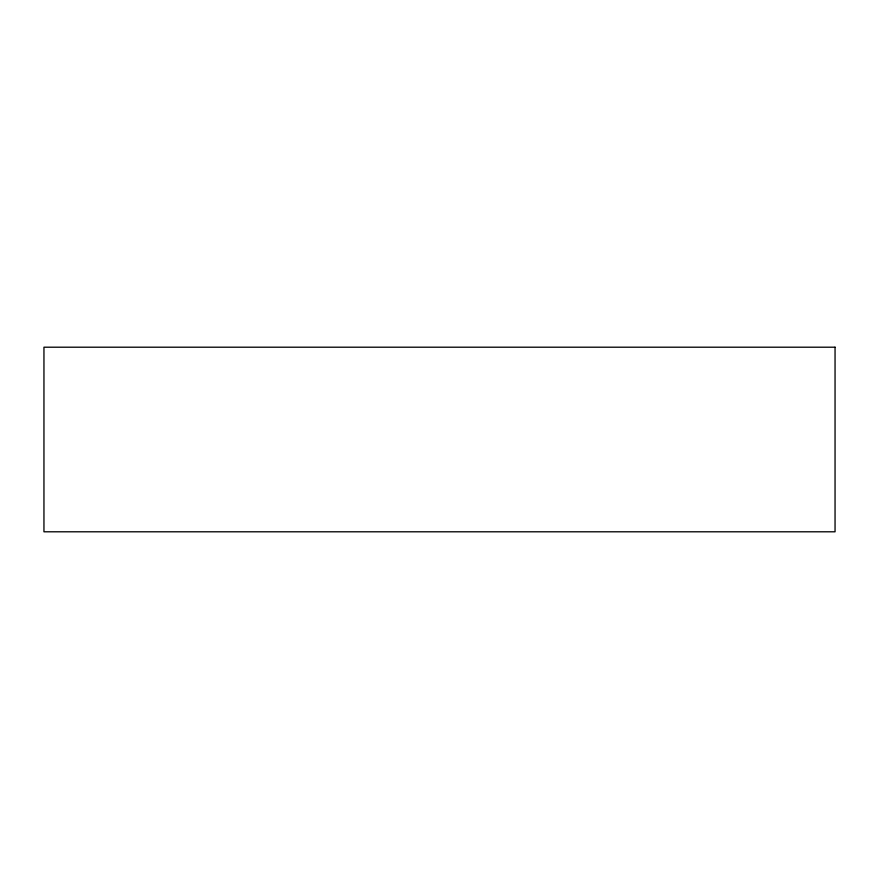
<?xml version="1.0" encoding="UTF-8"?>
<svg xmlns="http://www.w3.org/2000/svg" width="879" height="879" viewBox="0 0 879 879"><rect width="100%" height="100%" fill="white"/><g stroke="black" fill="none" stroke-linecap="round" stroke-linejoin="round"><path stroke-width="1.32" d="M835.05 347.205L43.95 347.205L43.95 531.795L835.05 531.795L835.05 347.205"/></g></svg>
